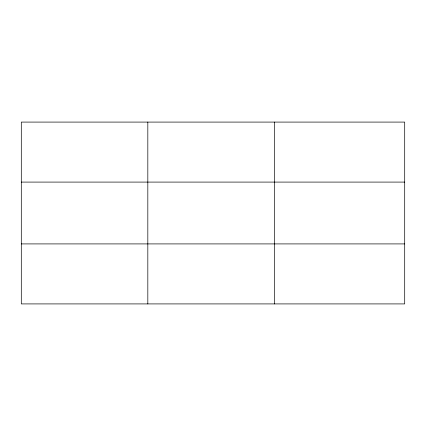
<?xml version="1.0" encoding="UTF-8"?>
<svg xmlns="http://www.w3.org/2000/svg" width="426" height="426" viewBox="0 0 426 426"><rect width="100%" height="100%" fill="white"/><g stroke="black" fill="none" stroke-linecap="round" stroke-linejoin="round"><path stroke-width="0.64" d="M147.822 122.086L147.822 303.914M274.344 122.086L274.344 303.914M404.7 243.912L404.7 303.914L21.3 303.914L21.3 122.086L404.7 122.086L404.7 243.912L21.3 243.912M21.3 182.088L404.7 182.088"/></g></svg>
